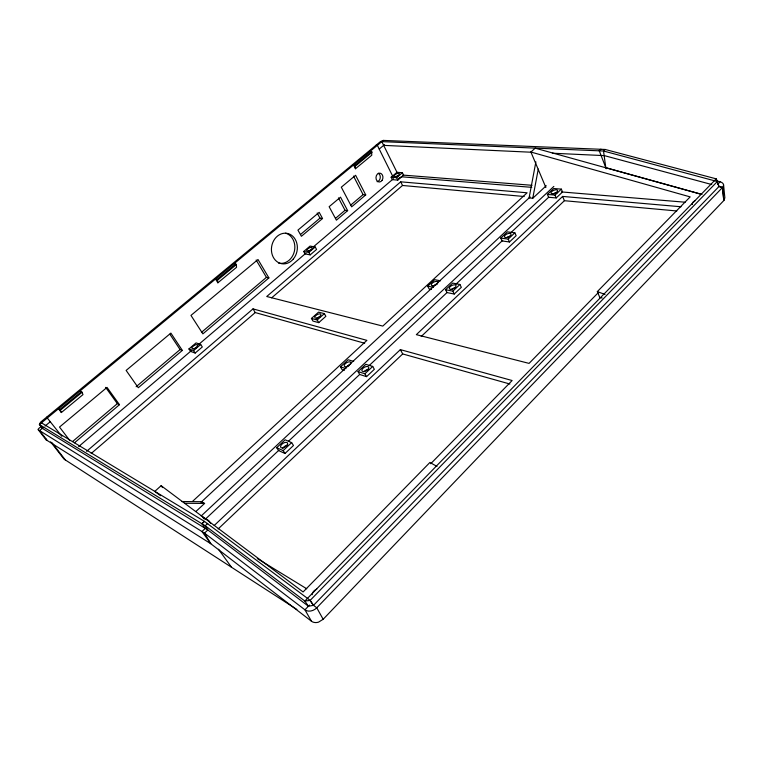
<?xml version="1.0" encoding="UTF-8"?>
<svg xmlns="http://www.w3.org/2000/svg" width="763" height="763" viewBox="0 0 763 763"><rect width="100%" height="100%" fill="white"/><g stroke="black" fill="none" stroke-linecap="round" stroke-linejoin="round"><path stroke-width="1.14" d="M355.472 168.737L355.32 165.123L353.546 164.999L355.472 168.737L371.762 155.232L371.667 151.599L369.883 151.503M535.884 161.87L529.083 197.922L532.765 198.256L546.241 185.724M532.765 198.256L538.277 169.081M41.288 426.403L39.008 428.281A1.803 0.706 -36 0 0 38.284 429.807L45.98 439.717L210.798 543.733L311.476 621.244A8.774 6.934 -34.4 0 0 318.533 622.15L323.159 619.279L723.829 200.526L724.85 197.855L723.572 184.78M308.424 606.223L304.857 601.053L716.219 178.847L718.994 186.496L313.498 605.345L308.424 606.223L207.841 529.97L42.308 428.329L39.38 424.552L40.477 422.263L380.47 141.575L383.303 140.411L605.164 149.462L716.219 178.847L718.965 186.477L722.542 187.45L316.759 607.796A8.879 6.943 -34 0 1 304.942 609.809L204.503 533.118L38.284 429.807M383.303 140.411L39.38 424.552L205.228 525.755L304.857 601.053L310.102 600.433L717.344 181.537L603.523 151.007L381.815 141.632L397.323 173.001M717.83 184.188L720.138 181.813A7.325 4.216 -8.1 0 1 722.494 187.44L723.791 200.516L722.542 187.45M309.53 605.078L304.942 609.818L311.476 621.244M430.714 463.742L512.135 380.527L400.365 349.626L214.231 525.488M598.154 292.782L529.064 363.388L416.34 334.652L562.627 196.425L681.035 206.763M602.15 297.971L599.813 297.551L597.334 291.609L690.162 196.892L530.905 152.037L535.197 148.165L701.903 194.47M218.151 528.95L402.702 353.946L509.903 384.027M421.205 336.512L564.41 200.707L676.81 210.969M276.692 447.69L283.168 450.609L291.657 442.626L293.478 445.506L285.009 453.48L278.533 450.542L276.692 447.69L285.133 439.793L291.657 442.626M358.038 371.6L364.914 373.775L372.726 366.44L374.337 369.321L366.555 376.655L359.669 374.461L358.038 371.6L365.811 364.332L372.726 366.44M445.563 289.711L452.812 291.151L459.917 284.475L461.329 287.346L454.233 294.032L446.994 292.572L445.563 289.711L452.65 283.092L459.917 284.475M500.738 238.104L508.187 239.105L514.872 232.82L516.15 235.691L509.484 241.976L502.044 240.946L500.738 238.104L507.405 231.866L514.872 232.82M547.414 194.431L555.006 195.09L561.339 189.129L562.522 191.99L556.198 197.941L548.616 197.264L547.414 194.431L553.738 188.518L561.339 189.129M207.746 523.389L205.228 525.755L207.841 529.97L204.503 533.118L210.798 543.733L201.947 531.525L205.276 528.387L201.909 523.733L204.408 521.377L307.489 598.354L310.102 600.433L313.498 605.345L310.102 600.433M605.164 149.462L603.523 151.007L605.793 167.669L701.683 194.355M205.094 519.431L278.848 450.265M288.395 441.31L359.545 374.585M369.082 365.639L447.175 292.401M455.854 284.265L502.703 240.326M510.514 233.001L548.692 197.197M606.213 168.728L599.279 150.836L600.92 149.29M201.918 523.723L204.427 521.367L41.44 422.845M599.289 150.836L600.929 149.3M201.165 515.988L553.852 186.43M201.003 502.292L530.18 196.902M195.919 511.496L204.589 503.437L201.623 501.72L181.689 501.529M344.294 370.389L342.091 369.683L340.46 366.869L348.157 359.755L353.679 361.452M431.438 289.444L429.121 288.977L427.69 286.173L434.71 279.687L440.537 280.794M192.629 501.301L366.898 340.374L253.011 308.881L86.62 451.334M436.999 466.431L429.922 462.454L303.111 591.964L161.127 485.678L154.803 491.391L160.478 495.702M318.753 322.644L325.877 316.292L324.361 313.641L318.543 312.143L311.428 318.438L312.954 321.07L318.753 322.644L317.227 319.993L311.428 318.438M317.227 319.993L324.361 313.641M271.628 297.856L402.53 185.476L524.181 196.511M91.217 453.46L255.252 312.563L364.666 343.264M400.718 181.823L266.726 296.502L382.797 326.097L527.119 192.791L400.718 181.823L402.53 185.476M397.685 179.648L400.232 177.474M195.166 353.059L202.309 346.965L200.707 344.514L196.062 342.892L188.938 348.939L190.55 351.371L195.166 353.059L193.554 350.608L188.938 348.939M310.198 254.871L316.569 249.434L315.205 246.993L310.074 246.077L303.712 251.485L305.086 253.907L310.198 254.871L308.824 252.429L303.712 251.485M397.781 180.116L403.598 175.147L402.406 172.715L396.97 172.304L391.152 177.235L392.363 179.648L397.781 180.116L396.579 177.684L391.152 177.235M78.684 446.555L191.418 350.627M198.218 344.847L305.973 253.154M313.221 246.993L393.508 178.676M193.554 350.608L200.707 344.514M308.824 252.429L315.205 246.993M396.579 177.684L402.406 172.715M365.735 194.918L351.648 206.84L341.309 187.193L355.606 175.29L365.735 194.918L363.083 194.632L350.789 205.037M182.347 350.408L138.284 387.728L126.133 370.427L170.874 333.097L182.347 350.408L180.078 349.568L169.891 334.232M347.642 210.636L336.388 220.173L329.139 206.697L340.517 197.169L347.642 210.636L345.029 210.302L335.52 218.352M268.891 277.923L202.882 333.87L190.969 315.405L258.008 259.506L268.891 277.923L266.43 277.36L256.158 260.021M74.507 442.798L119.476 404.695L107.03 387.404L59.514 427.061L69.929 440.69M136.119 386.746L180.078 349.568M201.47 332.334L266.43 277.36M72.504 441.596L117.349 403.637L119.476 404.695M300.622 234.394L319.974 218.151L322.549 218.514L319.192 212.343L297.932 230.111L301.395 236.292L322.549 218.514M82.061 392.249L82.967 394.624L61.355 412.545L60.353 410.217L82.061 392.249L80.182 390.847M236.311 264.608L236.549 267.317L217.865 282.806L217.55 280.135L236.311 264.608L234.27 263.54M355.672 165.829L372.02 152.295M43.214 427.585L39.562 430.609L47.277 440.528M45.036 426.069L50.511 421.529M379.211 149.052L384.476 144.693M61.355 412.545L58.493 408.758L59.819 409.502L81.546 391.533M217.865 282.806L215.519 279.029L217.102 279.42L235.881 263.893M355.32 165.123L371.667 151.599M184.608 503.265L204.589 503.437M383.665 145.371L530.991 152.219M552.374 153.21L604.344 155.623L711.736 184.532M376.016 145.256L377.361 145.323L392.964 176.711M402.902 175.089L532.049 185.295M401.08 176.749L531.763 187.345M561.377 191.923L685.155 202.214M427.69 286.173L433.498 287.327M716.715 180.898L720.138 181.813M718.365 186.334L722.494 187.44M340.46 366.869L345.963 368.615M597.334 291.609L605.04 294.451M46.638 417.18L61.851 436.322M257.312 558.564L306.736 588.788M296.893 609.475L63.997 459.088L50.616 441.834M312.964 604.935L316.759 607.796L323.159 619.279M51.913 442.654L65.322 459.936M59.819 409.502L60.353 410.217M161.127 485.678L162.519 487.576M218.485 549.236L231.513 567.252M105.618 387.356L117.349 403.637M204.026 518.84L202.662 516.952L208.728 520.585L210.779 523.447M283.168 450.609L285.009 453.48M217.102 279.42L217.55 280.135M253.011 308.881L255.252 312.563M364.914 373.775L366.555 376.655M317.179 213.03L319.974 218.151M400.365 349.626L402.702 353.946M338.457 197.913L345.029 210.302M353.498 176.091L363.083 194.632M452.812 291.151L454.233 294.032M508.187 239.105L509.484 241.976M530.905 152.037L545.869 187.517M555.006 195.09L556.198 197.941M562.627 196.425L564.41 200.707M282.653 448.482A4.015 2.108 -33.2 0 1 288.08 445.191M507.195 237.446A3.586 1.65 -24.5 0 1 509.694 236.339M316.874 318.715A3.414 1.555 -29.9 0 1 320.431 316.588M364.046 371.8A3.825 1.955 -29.6 0 1 368.834 369.34M552.965 194.403A3.519 1.555 -23.2 0 1 557.591 192.638M451.667 289.473A3.662 1.774 -26.2 0 1 455.73 287.68M378.267 173.268A4.416 3.472 -85.1 0 1 380.222 177.922A4.416 3.472 -85.1 0 1 377.113 181.708M285.543 233.163A15.374 12.876 -80.2 0 1 294.356 251.38A15.374 12.876 -80.2 0 1 278.457 263.044M349.025 365.591A3.758 1.869 -30 0 1 344.189 365.868A3.758 1.869 -30 0 1 348.386 361.967A3.758 1.869 -30 0 1 350.351 364.352M346.383 367.07A3.748 1.869 -30 0 1 349.425 364.962M433.193 286.516A3.586 1.707 -26.7 0 1 436.903 284.294M692.413 204.532A5.15 3.023 -8.5 0 1 694.864 200.888M312.124 594.711A6.161 4.816 -33 0 1 316.788 589.112M309.072 251.351A3.042 1.23 -29.2 0 1 309.673 250.893M310.36 250.493A3.042 1.23 -29.2 0 1 311.066 250.169M194.269 349.139A3.252 1.364 -32.7 0 1 194.832 348.596M195.5 348.1A3.252 1.364 -32.7 0 1 196.959 347.337M399.736 177.541A2.918 1.125 -26.9 0 1 399.173 177.97M396.684 176.825A2.918 1.125 -26.9 0 1 398.009 176.119M45.98 439.717A1.793 0.715 -36.2 0 1 46.028 438.925M282.749 447.9A4.025 2.098 -33.1 0 0 287.622 443.313A4.025 2.098 -33.1 0 0 281.929 444.18A4.025 2.098 -33.1 0 0 282.749 447.9M506.231 237.551A3.586 1.65 -24.5 0 0 511.057 234.203A3.586 1.65 -24.5 0 0 505.898 234.603A3.586 1.65 -24.5 0 0 506.231 237.551M316.759 318.104A3.424 1.545 -29.9 0 0 320.861 314.451A3.424 1.545 -29.9 0 0 315.892 315.529A3.424 1.545 -29.9 0 0 316.759 318.104M364.218 371.467A3.834 1.946 -29.6 0 0 368.701 367.241A3.834 1.946 -29.6 0 0 362.997 368.3A3.834 1.946 -29.6 0 0 364.218 371.467M552.927 193.745A3.529 1.545 -23.3 0 0 557.581 190.521A3.529 1.545 -23.3 0 0 552.393 191.065A3.529 1.545 -23.3 0 0 552.927 193.745M451.019 289.349A3.672 1.764 -26.3 0 0 456.045 285.839A3.672 1.764 -26.3 0 0 450.933 286.058A3.672 1.764 -26.3 0 0 451.019 289.349M382.129 180.268A4.435 3.472 -85.1 0 0 380.079 173.172A4.435 3.472 -85.1 0 0 376.188 179.238A4.435 3.472 -85.1 0 0 382.129 180.268M293.345 259A15.422 12.895 -80.2 0 0 288.061 233.583A15.422 12.895 -80.2 0 0 271.781 253.049A15.422 12.895 -80.2 0 0 293.345 259M432.974 285.791A3.596 1.698 -26.7 0 0 437.924 282.358A3.596 1.698 -26.7 0 0 432.974 282.587A3.596 1.698 -26.7 0 0 432.974 285.791M308.433 250.951A3.042 1.23 -29.2 0 0 312.105 247.813A3.042 1.23 -29.2 0 0 307.699 248.919A3.042 1.23 -29.2 0 0 308.433 250.951M193.497 348.739A3.252 1.364 -32.6 0 0 197.607 345.229A3.252 1.364 -32.6 0 0 193.23 346.164A3.252 1.364 -32.6 0 0 193.497 348.739M395.329 176.606A2.918 1.116 -26.9 0 0 399.383 173.907A2.918 1.116 -26.9 0 0 395.472 174.412A2.918 1.116 -26.9 0 0 395.329 176.606"/></g></svg>
